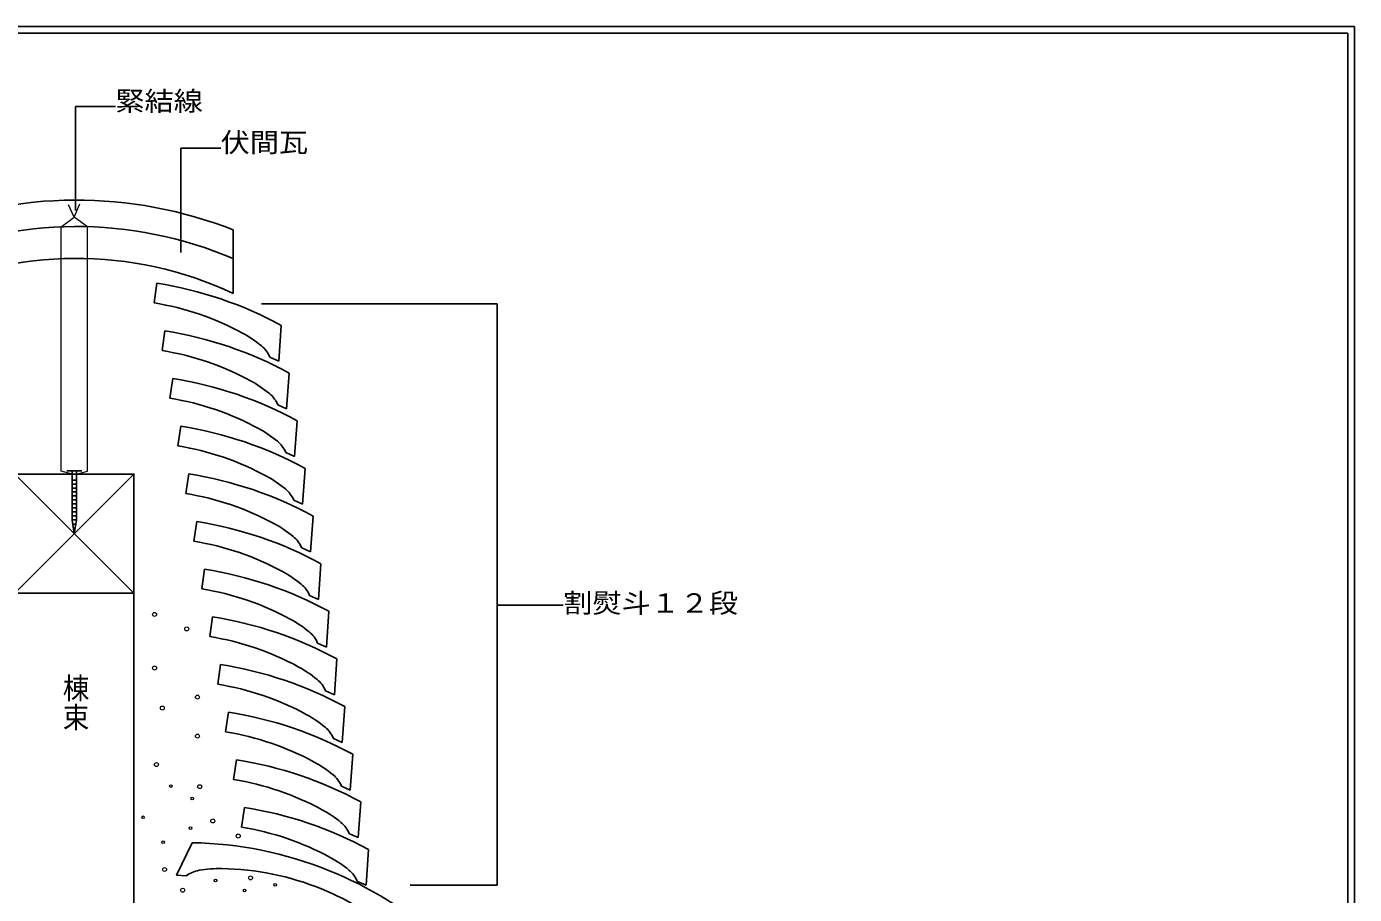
# Model space of a CAD drawing. Units: millimetres, scale not verified. Extents: x -1898 to 2142, y -2692 to 1538.
# Drawn here: x -910 to 92, y -557 to 98 of the extents above; entities that cross this region are included whole.
import ezdxf
from ezdxf.enums import TextEntityAlignment as Align

# ---------------------------------------------------------------- set-up
doc = ezdxf.new("R2010")
doc.units = ezdxf.units.MM
doc.header["$LTSCALE"] = 5
doc.layers.add('0-A', color=7, linetype='Continuous', lineweight=25)
doc.styles.add('@ＭＳ ゴシック', font='')
doc.styles.add('ＭＳ ゴシック', font='')
doc.styles.get('@ＭＳ ゴシック').set_extended_font_data('@MS Gothic')
doc.styles.get('ＭＳ ゴシック').set_extended_font_data('MS Gothic')

msp = doc.modelspace()

# ---------------------------------------------------------------- linework, layer by layer
at = {"layer": '0-A'}
for p, q in [((91.806, 98.147), (-1898.193, 98.147)), ((91.806, 98.147), (91.806, -1251.853)), ((-880.095, -237.374), (-868.595, -237.374)), ((-876.095, -237.375), (-876.094, -274.765)), ((-876.095, -244.374), (-872.595, -244.374)), ((-876.095, -247.374), (-872.595, -247.374)), ((-876.095, -250.374), (-872.595, -250.374)), ((-876.095, -253.375), (-872.595, -253.374)), ((-876.095, -256.374), (-872.595, -256.374)), ((-876.095, -259.374), (-872.595, -259.374)), ((-876.095, -262.374), (-872.595, -262.374)), ((-876.095, -265.374), (-872.595, -265.374)), ((-876.095, -268.374), (-872.594, -268.374)), ((-876.095, -271.374), (-872.595, -271.374)), ((-876.095, -274.374), (-872.595, -274.374)), ((-874.345, -284.764), (-876.094, -274.765)), ((-875.57, -277.764), (-873.12, -277.764)), ((-875.045, -280.764), (-873.644, -280.764))]:
    msp.add_line(p, q, dxfattribs=at)
at = {"layer": '0-A', "color": 2}
for p, q in [((86.806, 93.147), (-1893.194, 93.147)), ((86.806, 93.147), (86.806, -1246.853)), ((-754.345, -103.435), (-754.345, -55.516)), ((-814.151, -110.625), (-812.002, -95.773)), ((-720.092, -154.529), (-718.204, -127.521)), ((-808.151, -146.625), (-806.001, -131.774)), ((-720.092, -154.529), (-726.733, -151.547)), ((-802.151, -182.625), (-800.001, -167.774)), ((-714.092, -190.529), (-712.203, -163.521)), ((-714.092, -190.529), (-720.733, -187.547)), ((-708.092, -226.529), (-706.203, -199.522)), ((-796.151, -218.625), (-794.001, -203.774)), ((-708.092, -226.529), (-714.733, -223.547)), ((-790.151, -254.625), (-788.001, -239.774)), ((-702.091, -262.529), (-700.203, -235.521)), ((-702.091, -262.529), (-708.733, -259.547)), ((-784.151, -290.625), (-782.001, -275.773)), ((-696.092, -298.529), (-694.203, -271.521)), ((-696.092, -298.529), (-702.732, -295.547)), ((-690.091, -334.529), (-688.203, -307.522)), ((-778.15, -326.61), (-776.001, -311.759)), ((-690.091, -334.529), (-696.732, -331.547)), ((-772.15, -362.595), (-770.001, -347.743)), ((-684.091, -370.514), (-682.203, -343.507)), ((-684.091, -370.514), (-690.733, -367.532)), ((-678.091, -406.499), (-676.203, -379.491)), ((-766.15, -398.58), (-764, -383.728)), ((-678.091, -406.499), (-684.732, -403.517)), ((-760.149, -434.564), (-758, -419.713)), ((-672.091, -442.483), (-670.202, -415.476)), ((-672.091, -442.483), (-678.732, -439.502)), ((-754.149, -470.549), (-752, -455.698)), ((-666.09, -478.468), (-664.202, -451.461)), ((-666.09, -478.468), (-672.732, -475.487)), ((-660.09, -514.453), (-658.202, -487.445)), ((-748.149, -506.534), (-746, -491.682)), ((-797.145, -542.711), (-785.474, -518.282)), ((-660.09, -514.453), (-666.732, -511.471)), ((-654.09, -550.438), (-652.202, -523.43)), ((-789.896, -543.39), (-797.145, -542.711)), ((-654.09, -550.438), (-660.731, -547.456))]:
    msp.add_line(p, q, dxfattribs=at)
at = {"layer": '0-A', "color": 6}
for p, q in [((-793.892, -72.401), (-793.892, 6.386)), ((-793.892, 6.386), (-763.893, 6.386)), ((-733.166, -111.328), (-555.319, -111.328)), ((-555.319, -550.438), (-555.319, -111.328)), ((-555.319, -338.979), (-505.319, -338.979)), ((-620.902, -550.438), (-555.319, -550.438))]:
    msp.add_line(p, q, dxfattribs=at)
at = {"layer": '0-A', "color": 4, "lineweight": 9}
for p, q in [((-874.345, -45.793), (-878.705, -36.412)), ((-874.345, -45.793), (-870.197, -35.804)), ((-864.345, -53.049), (-874.345, -45.793)), ((-864.345, -237.653), (-864.345, -53.049)), ((-876.095, -239.864), (-884.345, -237.653)), ((-872.595, -239.864), (-864.345, -237.653))]:
    msp.add_line(p, q, dxfattribs=at)
at = {"layer": '0-A', "color": 3}
for p, q in [((-919.345, -239.864), (-829.345, -329.864)), ((-829.345, -314.864), (-829.345, -700.187))]:
    msp.add_line(p, q, dxfattribs=at)
at = {"layer": '0-A', "color": 6}
msp.add_lwpolyline([(-873.335, -40.886), (-873.335, 37.649), (-843.335, 37.649)], dxfattribs=at)
at = {"layer": '0-A', "color": 4, "lineweight": 9}
msp.add_lwpolyline([(-884.345, -237.653), (-884.345, -53.049), (-874.345, -45.793)], dxfattribs=at)
at = {"layer": '0-A', "color": 3}
msp.add_lwpolyline([(-919.345, -329.864), (-919.345, -239.864), (-829.345, -239.864), (-829.345, -329.864), (-919.345, -329.864), (-829.345, -239.864)], dxfattribs=at)
at = {"layer": '0-A'}
msp.add_lwpolyline([(-872.595, -237.374), (-872.595, -274.764), (-874.345, -284.764)], dxfattribs=at)
at = {"layer": '0-A', "color": 4, "lineweight": 9}
for centre, radius in [((-813.808, -345.86), 1.5), ((-789.508, -356.787), 1.5), ((-813.808, -386.36), 1.5), ((-781.408, -408.332), 1.5), ((-807.917, -416.55), 1.5), ((-781.408, -437.787), 1.5), ((-812.335, -459.259), 1.5), ((-801.437, -475.483), 1), ((-779.675, -475.944), 1.5), ((-785.318, -484.886), 1), ((-822.482, -499.065), 1), ((-769.834, -501.84), 1.5), ((-786.661, -507.274), 1), ((-807.258, -517.871), 1), ((-750.671, -513.234), 1.5), ((-806.233, -538.501), 1.5), ((-767.724, -546.763), 1), ((-741.348, -544.828), 1.5), ((-722.805, -550.05), 1), ((-792.623, -554.151), 1.5), ((-745.812, -554.432), 1)]:
    msp.add_circle(centre, radius, dxfattribs=at)
at = {"layer": '0-A', "color": 2}
for centre, radius, start, end in [((-872.844, -355.069), 322.14, 68.41685, 112.15833), ((-872.844, -355.069), 302.14, 66.90849, 113.71162), ((-872.844, -355.069), 278.14, 64.78334, 115.90198), ((-856.571, -381.887), 289.564, 61.4552, 81.14597), ((-847.13, -316.666), 208.663, 61.43219, 80.90642), ((-850.57, -417.887), 289.564, 61.4552, 81.14597), ((-790.385, -212.449), 90, 50.45331, 61.43224), ((-841.129, -352.666), 208.663, 61.43219, 80.90642), ((-747.349, -160.329), 22.408, 23.07326, 50.45326), ((-844.57, -453.887), 289.564, 61.4552, 81.14597), ((-784.385, -248.449), 90, 50.45331, 61.43224), ((-741.349, -196.329), 22.408, 23.07326, 50.45326), ((-835.129, -388.666), 208.663, 61.43219, 80.90642), ((-838.57, -489.887), 289.564, 61.4552, 81.14597), ((-778.385, -284.449), 90, 50.45331, 61.43224), ((-829.129, -424.665), 208.663, 61.43219, 80.90642), ((-735.348, -232.329), 22.408, 23.07326, 50.45326), ((-832.57, -525.887), 289.564, 61.4552, 81.14597), ((-772.384, -320.449), 90, 50.45331, 61.43224), ((-823.129, -460.666), 208.663, 61.43219, 80.90642), ((-729.348, -268.329), 22.408, 23.07326, 50.45326), ((-826.57, -561.887), 289.564, 61.4552, 81.14597), ((-766.384, -356.45), 90, 50.45331, 61.43224), ((-817.129, -496.666), 208.663, 61.43219, 80.90642), ((-723.348, -304.329), 22.408, 23.07326, 50.45326), ((-820.57, -597.872), 289.564, 61.4552, 81.14597), ((-760.385, -392.449), 90, 50.45331, 61.43224), ((-811.129, -532.651), 208.663, 61.43219, 80.90642), ((-717.348, -340.329), 22.408, 23.07326, 50.45326), ((-814.57, -633.857), 289.564, 61.4552, 81.14597), ((-754.384, -428.434), 90, 50.45331, 61.43224), ((-711.348, -376.314), 22.408, 23.07326, 50.45326), ((-805.129, -568.635), 208.663, 61.43219, 80.90642), ((-808.569, -669.841), 289.564, 61.4552, 81.14597), ((-748.384, -464.419), 90, 50.45331, 61.43224), ((-799.128, -604.62), 208.663, 61.43219, 80.90642), ((-705.348, -412.299), 22.408, 23.07326, 50.45326), ((-802.569, -705.826), 289.564, 61.4552, 81.14597), ((-742.384, -500.404), 90, 50.45331, 61.43224), ((-793.128, -640.605), 208.663, 61.43219, 80.90642), ((-699.348, -448.284), 22.408, 23.07326, 50.45326), ((-796.569, -741.811), 289.564, 61.4552, 81.14597), ((-736.384, -536.389), 90, 50.45331, 61.43224), ((-787.128, -676.59), 208.663, 61.43219, 80.90642), ((-693.347, -484.268), 22.408, 23.07326, 50.45326), ((-790.569, -777.796), 289.564, 61.4552, 81.14597), ((-730.383, -572.373), 90, 50.45331, 61.43224), ((-781.128, -712.574), 208.663, 61.43219, 80.90642), ((-687.347, -520.253), 22.408, 23.07326, 50.45326), ((-790.478, -807.802), 289.564, 68.08362, 89.00975), ((-724.383, -608.358), 90, 50.45331, 61.43224), ((-776.289, -561.194), 22.408, 100.01164, 127.39165), ((-764.538, -627.756), 90, 89.03273, 100.01166), ((-766.541, -746.402), 208.663, 67.84412, 89.03275), ((-790.478, -807.803), 289.564, 48.39293, 68.08371), ((-681.347, -556.238), 22.408, 23.07326, 50.45326), ((-766.541, -746.403), 208.663, 48.36996, 67.84421)]:
    msp.add_arc(centre, radius, start, end, dxfattribs=at)

# ---------------------------------------------------------------- texts
at = {"layer": '0-A', "color": 3, "style": 'ＭＳ ゴシック', "width": 1.1}
for s, p in [('緊結線', (-843.335, 30.149)), ('伏間瓦', (-763.893, -1.115)), ('割熨斗１２段', (-505.319, -348.979))]:
    msp.add_text(s, height=14.66, dxfattribs=at).set_placement(p, align=Align.BOTTOM_LEFT)
at = {"layer": '0-A', "color": 3, "style": '@ＭＳ ゴシック', "width": 1.1}
msp.add_text('棟束', height=14.66, rotation=270, dxfattribs=at).set_placement((-885.044, -390.281), align=Align.BOTTOM_LEFT)

doc.saveas('drawing.dxf')
